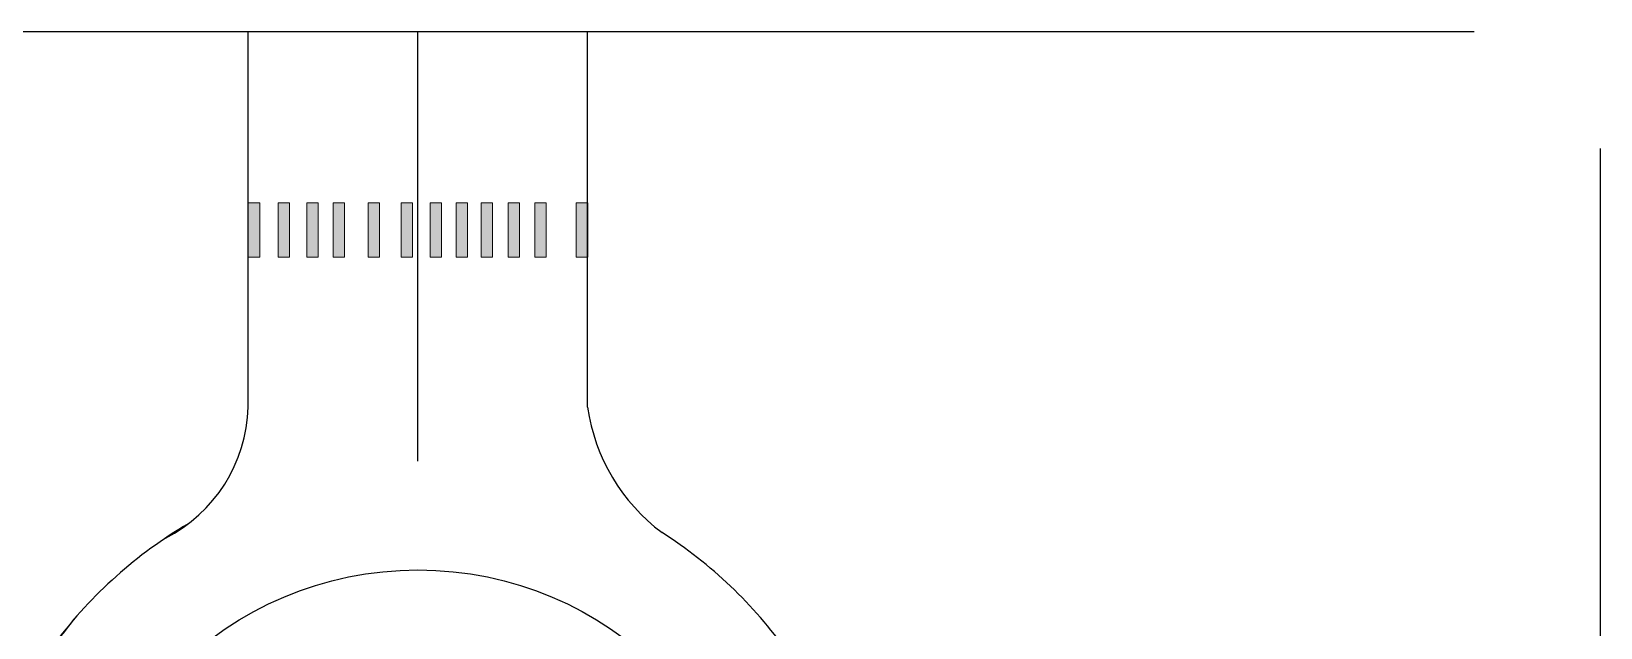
# Model space of a CAD drawing. Header units: inches. Extents: x -291016 to -124071, y 25078 to 137196.
# Drawn here: x -186686 to -180213, y 43272 to 45731 of the extents above; entities that cross this region are included whole.
import ezdxf

# ---------------------------------------------------------------- set-up
doc = ezdxf.new("R2010")
doc.units = ezdxf.units.IN
doc.header["$MEASUREMENT"] = 0
doc.layers.add('DOOR', color=112, linetype='Continuous', lineweight=20)

msp = doc.modelspace()

# ---------------------------------------------------------------- hatches: boundary and pattern name
at = {"layer": 'DOOR', "linetype": 'Continuous', "ltscale": 0.2}
for points in [[(-185744.4998, 45023.5), (-185791.5207, 45023.5), (-185791.5207, 44800), (-185744.4998, 44800)], [(-185621.9789, 45023.5), (-185668.9998, 45023.5), (-185668.9998, 44800), (-185621.9789, 44800)], [(-185503.4789, 45023.5), (-185550.4998, 45023.5), (-185550.4998, 44800), (-185503.4789, 44800)], [(-185394.4998, 45023.5), (-185441.5207, 45023.5), (-185441.5207, 44800), (-185394.4998, 44800)], [(-185249.9789, 45023.5), (-185296.9998, 45023.5), (-185296.9998, 44800), (-185249.9789, 44800)], [(-185114.4789, 45023.5), (-185161.4998, 45023.5), (-185161.4998, 44800), (-185114.4789, 44800)], [(-184993.9789, 45023.5), (-185040.9998, 45023.5), (-185040.9998, 44800), (-184993.9789, 44800)], [(-184887.4789, 45023.5), (-184934.4998, 45023.5), (-184934.4998, 44800), (-184887.4789, 44800)], [(-184784.4789, 45023.5), (-184831.4998, 45023.5), (-184831.4998, 44800), (-184784.4789, 44800)], [(-184672.958, 45023.5), (-184719.9789, 45023.5), (-184719.9789, 44800), (-184672.958, 44800)], [(-184562.4789, 45023.5), (-184609.4998, 45023.5), (-184609.4998, 44800), (-184562.4789, 44800)], [(-184391.4789, 45023.5), (-184438.4998, 45023.5), (-184438.4998, 44800), (-184391.4789, 44800)]]:
    msp.add_hatch(color=2, dxfattribs=at).paths.add_polyline_path(points)

# ---------------------------------------------------------------- linework, layer by layer
for p, q in [((-189448.3295, 45731), (-180734.7118, 45731)), ((-180212.607, 38928.8438), (-180212.607, 45247.3879))]:
    msp.add_line(p, q)
at = {"color": 1}
for p, q in [((-185791.5207, 44180.5), (-185791.5207, 45731)), ((-185091.5207, 43958.0727), (-185091.5207, 45731)), ((-184391.5207, 44180.5), (-184391.5207, 45731))]:
    msp.add_line(p, q, dxfattribs=at)
at = {"color": 3}
msp.add_circle((-185091.5125, 42088.0213), 1421.582, dxfattribs=at)
for centre, radius, start, end in [((-186419.4068, 44200.1786), 628.1944, 297.04473335, 358.20487933), ((-183616.1276, 44291.5798), 783.309, 188.15250471, 233.25031193), ((-187427.9932, 43967.6722), 1131.2846, 266.832627, 324.25357732)]:
    msp.add_arc(centre, radius, start, end, dxfattribs=at)
for start, end in [(120.44240398, 143.04099786), (35.41169605, 57.42744638)]:
    msp.add_arc((-185091.5207, 42088.1158), 1869.9568, start, end)
at = {"layer": 'DOOR', "color": 2, "linetype": 'Continuous', "ltscale": 0.2}
for points in [[(-185791.5207, 45023.5), (-185744.4998, 45023.5), (-185744.4998, 44800), (-185791.5207, 44800)], [(-185668.9998, 45023.5), (-185621.9789, 45023.5), (-185621.9789, 44800), (-185668.9998, 44800)], [(-185550.4998, 45023.5), (-185503.4789, 45023.5), (-185503.4789, 44800), (-185550.4998, 44800)], [(-185441.5207, 45023.5), (-185394.4998, 45023.5), (-185394.4998, 44800), (-185441.5207, 44800)], [(-185296.9998, 45023.5), (-185249.9789, 45023.5), (-185249.9789, 44800), (-185296.9998, 44800)], [(-185161.4998, 45023.5), (-185114.4789, 45023.5), (-185114.4789, 44800), (-185161.4998, 44800)], [(-185040.9998, 45023.5), (-184993.9789, 45023.5), (-184993.9789, 44800), (-185040.9998, 44800)], [(-184934.4998, 45023.5), (-184887.4789, 45023.5), (-184887.4789, 44800), (-184934.4998, 44800)], [(-184831.4998, 45023.5), (-184784.4789, 45023.5), (-184784.4789, 44800), (-184831.4998, 44800)], [(-184719.9789, 45023.5), (-184672.958, 45023.5), (-184672.958, 44800), (-184719.9789, 44800)], [(-184609.4998, 45023.5), (-184562.4789, 45023.5), (-184562.4789, 44800), (-184609.4998, 44800)], [(-184438.4998, 45023.5), (-184391.4789, 45023.5), (-184391.4789, 44800), (-184438.4998, 44800)]]:
    msp.add_lwpolyline(points, close=True, dxfattribs=at)

doc.saveas('drawing.dxf')
